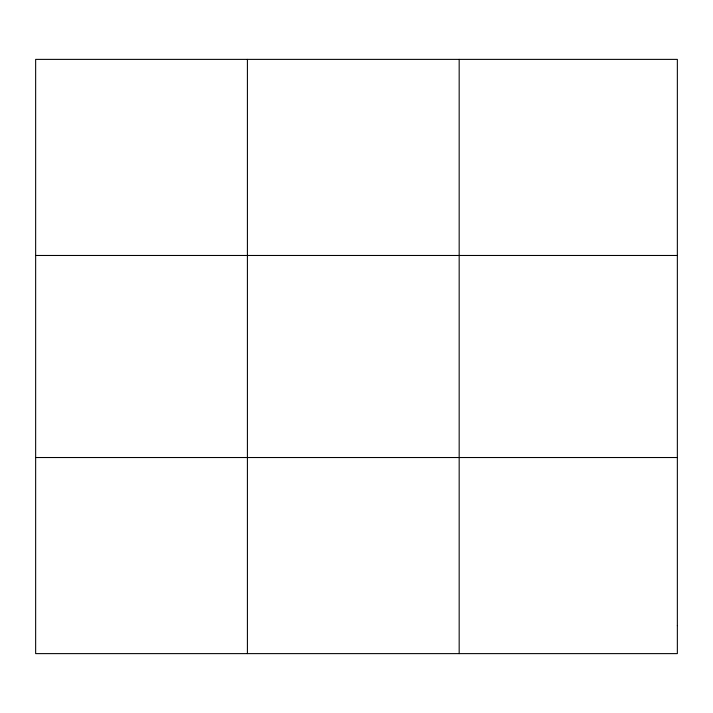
<?xml version="1.0" encoding="UTF-8"?>
<svg xmlns="http://www.w3.org/2000/svg" width="713" height="713" viewBox="0 0 713 713"><rect width="100%" height="100%" fill="white"/><g stroke="black" fill="none" stroke-linecap="round" stroke-linejoin="round"><path stroke-width="1.07" d="M247.411 59.384L247.411 653.616M459.172 59.384L459.172 653.616M35.65 255.477L677.35 255.477M35.65 457.523L677.35 457.523M677.35 625.604L677.35 653.616L35.65 653.616L35.65 59.384L677.35 59.384L677.35 625.604"/></g></svg>
